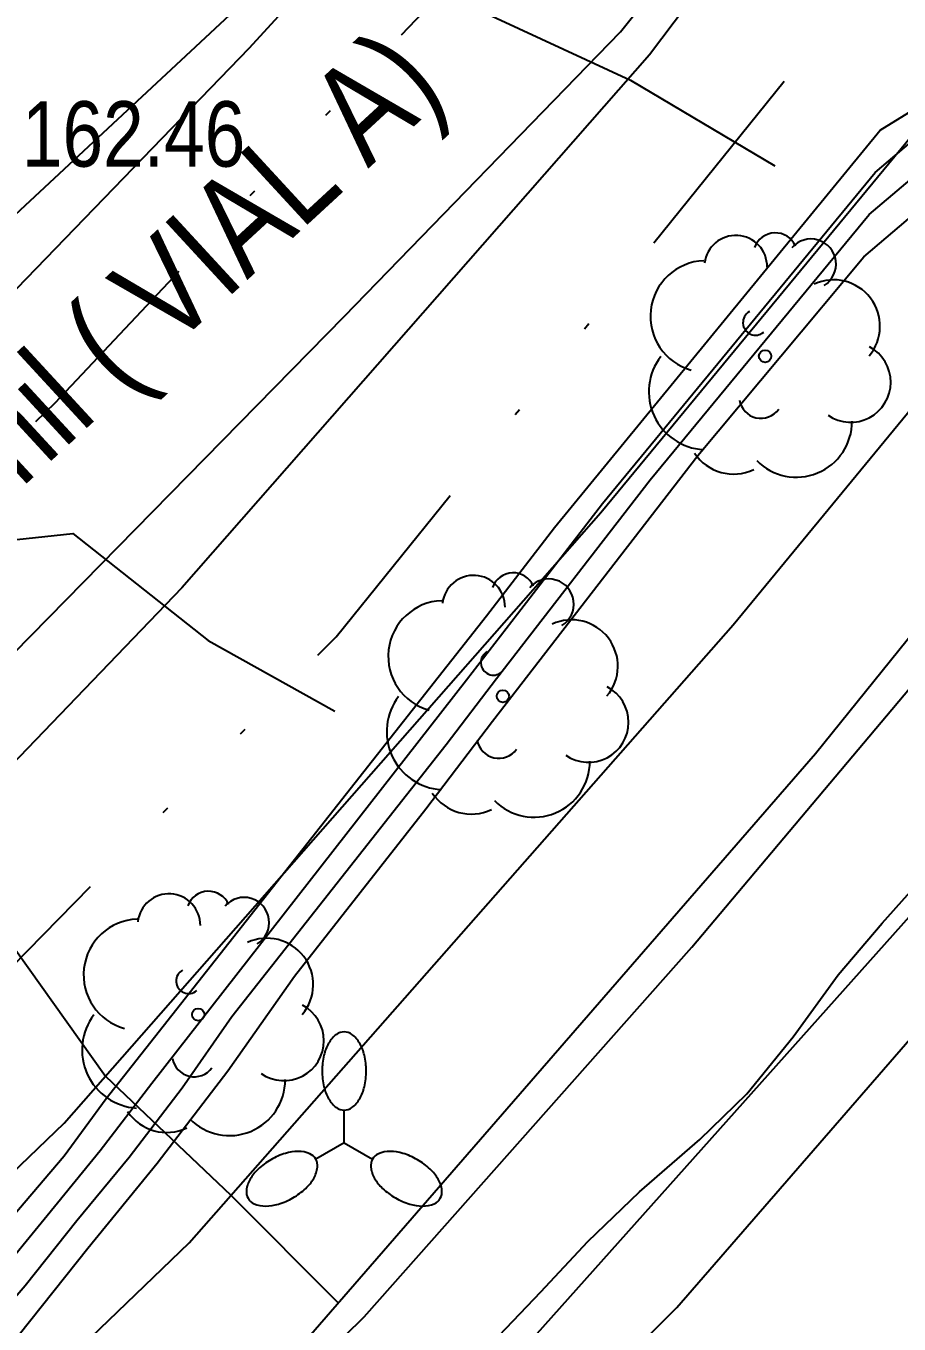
# Model space of a CAD drawing. Header units: metres. Extents: x 523256 to 524015, y 4669220 to 4669814.
# Drawn here: x 523790.67 to 523804.03, y 4669442.03 to 4669461.88 of the extents above; entities that cross this region are included whole.
import ezdxf

# ---------------------------------------------------------------- set-up
doc = ezdxf.new("R2010")
doc.units = ezdxf.units.M
doc.header["$MEASUREMENT"] = 0
doc.linetypes.add('MORSE_D', pattern=[31.75, 12.7, -6.35, 0, -6.35, 0, -6.35])
for name, color, linetype in [('032011 Curva cada 1 m', 40, 'Continuous'), ('032015 Curva cada 5 m', 34, 'Continuous'), ('033006 Texto cota terreno', 9, 'Continuous'), ('063001 Texto via urbana', 7, 'Continuous'), ('072004 Bordillo Acera', 1, 'Continuous'), ('082002 Muro Tapia', 6, 'Continuous'), ('101001 Arbol', 3, 'Continuous'), ('141005 Farola multiple', 7, 'Continuous'), ('192008 Linea blanca', 9, 'Continuous'), ('202001 Eje Calle', 254, 'MORSE_D')]:
    doc.layers.add(name, color=color, linetype=linetype)
doc.styles.get("Standard").update_dxf_attribs({"font": 'arial.ttf'})

# ---------------------------------------------------------------- blocks, each defined once
blk = doc.blocks.new('FAROLAM')
at = {"color": 0}
for q in [(0, 0.5), (0.433, -0.25), (-0.433, -0.25)]:
    blk.add_line((0, 0), q, dxfattribs=at)
for points in [[(0, 0.5, 0.159986), (0.117, 0.538, 0.106322), (0.238, 0.675, 0.071006), (0.309, 0.858, 0.057309), (0.337, 1.099, 0.057309), (0.309, 1.339, 0.071006), (0.238, 1.522, 0.106322), (0.117, 1.659, 0.159986), (0, 1.697, 0.159986), (-0.117, 1.659, 0.106322), (-0.238, 1.522, 0.071006), (-0.309, 1.339, 0.057309), (-0.337, 1.099, 0.057309), (-0.309, 0.858, 0.071006), (-0.238, 0.675, 0.106322), (-0.117, 0.538, 0.159986)], [(-0.433, -0.25, 0.159986), (-0.525, -0.168, 0.106322), (-0.704, -0.131, 0.071006), (-0.898, -0.161, 0.057309), (-1.12, -0.258, 0.057309), (-1.315, -0.402, 0.071006), (-1.437, -0.555, 0.106322), (-1.495, -0.728, 0.159986), (-1.47, -0.849, 0.159986), (-1.378, -0.931, 0.106322), (-1.199, -0.967, 0.071006), (-1.005, -0.937, 0.057309), (-0.783, -0.841, 0.057309), (-0.588, -0.697, 0.071006), (-0.466, -0.544, 0.106322), (-0.408, -0.371, 0.159986)], [(0.433, -0.25, 0.159986), (0.408, -0.371, 0.106322), (0.466, -0.544, 0.071006), (0.588, -0.697, 0.057309), (0.783, -0.841, 0.057309), (1.005, -0.937, 0.071006), (1.199, -0.967, 0.106322), (1.378, -0.931, 0.159986), (1.47, -0.849, 0.159986), (1.495, -0.728, 0.106322), (1.437, -0.555, 0.071006), (1.315, -0.402, 0.057309), (1.12, -0.258, 0.057309), (0.898, -0.161, 0.071006), (0.704, -0.131, 0.106322), (0.525, -0.168, 0.159986)]]:
    blk.add_lwpolyline(points, format="xyb", close=True, dxfattribs=at)
blk = doc.blocks.new('ARBOL')
at = {"color": 0}
blk.add_circle((0, 0), 0.0939, dxfattribs=at)
for centre, radius, start, end in [((-0.448, 1.368), 0.48, 359.2878, 173.6078), ((0.156, 1.551), 0.336, 23.1565, 160.4665), ((0.701, 1.409), 0.384, 301.578, 139.328), ((-0.902, 0.61), 0.852, 92.28, 254.58), ((1.05, 0.46), 0.708, 319.8556, 114.7656), ((-0.146, 0.514), 0.192, 119.14, 310.56), ((1.31, -0.398), 0.612, 235.5275, 62.0275), ((-0.89, -0.542), 0.888, 142.64, 266.54), ((-0.062, -0.614), 0.336, 189.64, 323.88), ((0.478, -0.998), 0.852, 224.67, 0.24), ((-0.482, -1.082), 0.72, 213.78, 295.32)]:
    blk.add_arc(centre, radius, start, end, dxfattribs=at)

msp = doc.modelspace()

# ---------------------------------------------------------------- linework, layer by layer
at = {"layer": '032011 Curva cada 1 m'}
for points, elevation in [([(523782.35, 4669470.48), (523783.16, 4669470.74), (523787.89, 4669468.15), (523797.53, 4669462.16), (523799.92, 4669461.05), (523802.13, 4669459.74)], 162), ([(523746.33, 4669404.59), (523750.97, 4669407.26), (523755.02, 4669409.4), (523759.03, 4669412.12), (523759.89, 4669412.78), (523763.49, 4669416.07), (523764.3, 4669416.81), (523770.72, 4669422.41), (523771.55, 4669423.13), (523777.87, 4669429.29), (523778.67, 4669430.04), (523783.15, 4669435.04), (523783.89, 4669435.86), (523790.56, 4669443.78), (523791.26, 4669444.6), (523791.9, 4669445.48), (523797.72, 4669452.86), (523798.76, 4669454.21), (523803.74, 4669460.29), (523808.32, 4669463.11)], 171), ([(523778.4, 4669429.34), (523779.38, 4669430.29), (523782.99, 4669434.29), (523783.93, 4669435.24), (523784.75, 4669436.25), (523790.19, 4669442.71), (523791, 4669443.69), (523791.81, 4669444.68), (523792.6, 4669445.71), (523797.41, 4669451.88), (523798.19, 4669452.89), (523799.49, 4669454.58), (523803.66, 4669459.64), (523805.06, 4669460.83)], 172), ([(523778.91, 4669429.35), (523779.92, 4669430.37), (523782.83, 4669433.55), (523783.81, 4669434.45), (523784.65, 4669435.54), (523785.47, 4669436.47), (523786.35, 4669437.52), (523789.81, 4669441.63), (523790.66, 4669442.62), (523791.45, 4669443.61), (523792.25, 4669444.58), (523793.06, 4669445.64), (523793.82, 4669446.73), (523797.1, 4669450.89), (523797.87, 4669451.9), (523800.22, 4669454.94), (523803.57, 4669459), (523805.68, 4669460.78)], 173), ([(523779.11, 4669429.09), (523780.46, 4669430.44), (523782.67, 4669432.8), (523783.98, 4669434), (523785.1, 4669435.45), (523786.19, 4669436.7), (523787.36, 4669438.1), (523789.44, 4669440.56), (523790.57, 4669441.87), (523791.62, 4669443.19), (523792.68, 4669444.49), (523793.76, 4669445.9), (523794.78, 4669447.35), (523796.79, 4669449.91), (523797.81, 4669451.25), (523800.95, 4669455.31), (523803.49, 4669458.35), (523806.29, 4669460.73)], 174), ([(523772.09, 4669457.4), (523774.89, 4669457.47), (523779.42, 4669458.77), (523782.44, 4669455.99), (523785.15, 4669453.45), (523791.39, 4669454.12), (523793.46, 4669452.48), (523795.4, 4669451.4)], 163)]:
    msp.add_lwpolyline(points, dxfattribs=dict(at, elevation=elevation))
at = {"layer": '032015 Curva cada 5 m'}
for points, elevation in [([(523763.81849, 4669416.70038), (523768.90849, 4669419.68038), (523772.78849, 4669421.69038), (523776.85849, 4669424.58038), (523781.15849, 4669428.53038), (523788.77849, 4669435.20038), (523795.84849, 4669442.14038), (523800.85849, 4669447.79038), (523808.48849, 4669456.86038), (523815.57849, 4669465.85038), (523821.37849, 4669472.93038), (523826.04849, 4669475.57038), (523831.28849, 4669477.82038), (523832.70849, 4669478.23038), (523833.48849, 4669478.20038), (523835.39849, 4669477.76038), (523842.00849, 4669475.28038), (523845.50849, 4669473.81038), (523850.59849, 4669469.83038), (523861.32849, 4669461.50038), (523871.36849, 4669453.82038), (523881.78849, 4669445.87038), (523889.89849, 4669440.36038), (523899.67849, 4669433.93038)], 170), ([(523771.71849, 4669453.00038), (523772.40849, 4669453.38038), (523774.57849, 4669454.63038), (523777.07849, 4669456.18038), (523779.89849, 4669455.29038), (523781.12849, 4669450.43038), (523789.32849, 4669449.41038), (523791.88849, 4669445.82038), (523793.80849, 4669444.00038), (523795.44849, 4669442.35038)], 165), ([(523797.69849, 4669441.63038), (523798.54849, 4669442.52038), (523799.26849, 4669443.29038), (523800.05849, 4669444.05038), (523800.97849, 4669444.85038), (523801.69849, 4669445.55038), (523802.40849, 4669446.42038), (523803.09849, 4669447.37038), (523803.76849, 4669448.16038), (523804.45849, 4669448.93038)], 175)]:
    msp.add_lwpolyline(points, dxfattribs=dict(at, elevation=elevation))
at = {"layer": '072004 Bordillo Acera', "flags": 128}
for points in [[(523777.39849, 4669432.59038), (523785.37849, 4669439.45038), (523791.25849, 4669445.10038), (523799.46849, 4669454.44038), (523806.84849, 4669463.39038), (523815.87849, 4669475.21038), (523820.00849, 4669479.82038), (523824.41849, 4669483.48038), (523827.81849, 4669485.07038), (523831.80849, 4669486.01038), (523835.19849, 4669486.07038), (523837.10849, 4669485.75038), (523840.32849, 4669485.17038), (523844.11849, 4669483.59038), (523848.23849, 4669480.74038), (523847.35849, 4669479.57038), (523857.14849, 4669471.72038), (523871.17849, 4669460.81038)], [(523735.86849, 4669401.40038), (523739.96849, 4669404.41038), (523749.09849, 4669410.02038), (523757.84849, 4669414.98038), (523766.63849, 4669420.97038), (523774.73849, 4669427.17038), (523778.43849, 4669430.00038), (523787.15849, 4669437.49038), (523793.16849, 4669443.27038), (523801.48849, 4669452.72038), (523808.91849, 4669461.74038)]]:
    msp.add_lwpolyline(points, dxfattribs=at)
at = {"layer": '082002 Muro Tapia', "flags": 128}
for points in [[(523901.53849, 4669433.11038), (523883.26849, 4669445.15038), (523870.02849, 4669455.19038), (523845.21849, 4669474.43038), (523832.56849, 4669479.09038), (523821.07849, 4669473.48038), (523802.74849, 4669450.75038), (523793.94849, 4669440.62038), (523783.36849, 4669430.96038), (523774.86849, 4669423.83038), (523769.28849, 4669420.19038), (523763.62849, 4669417.03038)], [(523764.67992, 4669415.1511), (523770.74849, 4669418.20038), (523776.86849, 4669422.00038), (523786.05849, 4669429.65038), (523797.68849, 4669440.98038), (523809.83849, 4669454.59038), (523820.91849, 4669469.30038), (523827.06849, 4669474.11038), (523830.43849, 4669475.44038), (523832.97849, 4669475.94038), (523834.73849, 4669475.94038), (523836.20849, 4669475.77038), (523838.42849, 4669474.99038), (523843.69849, 4669472.33038), (523850.63849, 4669467.51038), (523864.38849, 4669456.77038), (523880.16849, 4669445.06038), (523888.31849, 4669438.93038), (523901.53849, 4669433.11038)], [(523764.67992, 4669415.1511), (523765.36849, 4669413.92038), (523774.23849, 4669418.89038), (523780.66849, 4669423.90038), (523787.15849, 4669429.47038), (523793.63849, 4669435.29038), (523800.62849, 4669442.28038), (523808.39849, 4669451.23038)]]:
    msp.add_lwpolyline(points, dxfattribs=at)
at = {"layer": '192008 Linea blanca', "flags": 128}
for points in [[(523773.67849, 4669437.19038), (523778.52849, 4669441.27038), (523784.23849, 4669446.27038), (523790.21849, 4669452.02038), (523795.53849, 4669457.44038), (523799.76849, 4669461.79038), (523804.11849, 4669467.23038), (523807.40849, 4669470.98038), (523800.20849, 4669461.44038), (523793.05849, 4669453.29038), (523785.59849, 4669445.53038), (523781.21849, 4669441.08038), (523775.29849, 4669435.19038)], [(523770.36849, 4669441.30038), (523775.79849, 4669445.80038), (523780.81849, 4669450.15038), (523787.82849, 4669456.50038), (523794.38849, 4669462.61038), (523801.25849, 4669469.37038), (523794.08849, 4669461.54038), (523787.11849, 4669454.34038), (523778.17849, 4669445.11038), (523771.80849, 4669439.51038)]]:
    msp.add_lwpolyline(points, dxfattribs=at)
at = {"layer": '202001 Eje Calle', "ltscale": 0.25, "flags": 128}
for points in [[(523731.86511, 4669413.21421), (523745.83917, 4669420.19559), (523756.45679, 4669426.6802), (523768.59117, 4669435.186), (523775.5321, 4669441.04478), (523791.12143, 4669456.11939), (523802.25743, 4669467.94546), (523805.3753, 4669472.4931), (523807.3977, 4669477.12499)], [(523722.31835, 4669382.59293), (523722.33436, 4669387.01334), (523722.75193, 4669391.27004), (523724.83981, 4669397.52991), (523727.42878, 4669402.37088), (523732.21335, 4669407.81068), (523738.62729, 4669412.08408), (523752.6579, 4669418.36066), (523761.82076, 4669423.38441), (523769.27027, 4669428.40352), (523780.73752, 4669437.60525), (523795.41608, 4669452.53925), (523808.30629, 4669468.51681)]]:
    msp.add_lwpolyline(points, dxfattribs=at)

# ---------------------------------------------------------------- block references
at = {"layer": '101001 Arbol'}
for p in [(523801.97849, 4669456.83038), (523797.96849, 4669451.63038), (523793.30849, 4669446.76038)]:
    msp.add_blockref('ARBOL', p, dxfattribs=at)
at = {"layer": '141005 Farola multiple'}
msp.add_blockref('FAROLAM', (523795.54, 4669444.8), dxfattribs=at)

# ---------------------------------------------------------------- texts
at = {"layer": '033006 Texto cota terreno', "width": 0.8}
msp.add_text('162.46', height=1, dxfattribs=at).set_placement((523790.61, 4669459.73, 162.46))
at = {"layer": '063001 Texto via urbana', "width": 0.8}
msp.add_text('Rúa  do Saramil ( VIAL A)', height=1.5, rotation=42.664638, dxfattribs=at).set_placement((523782.95809, 4669447.76341))

doc.saveas('drawing.dxf')
